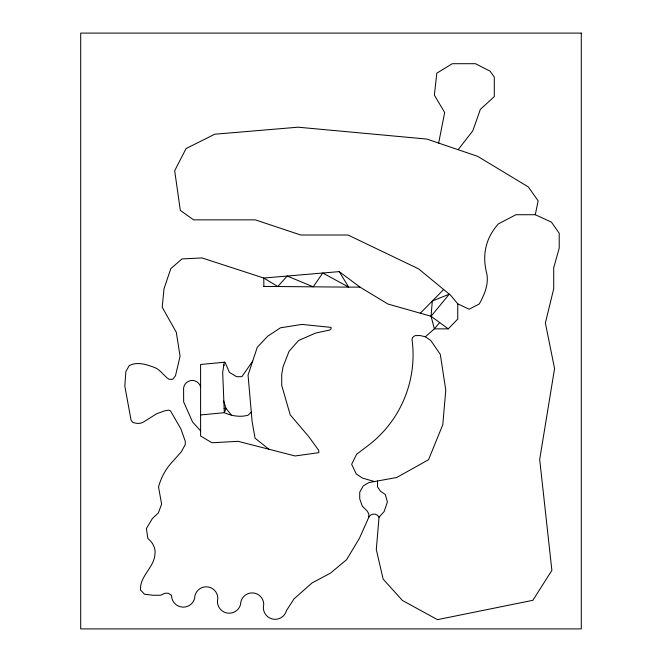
<?xml version="1.0" encoding="UTF-8"?>
<svg xmlns="http://www.w3.org/2000/svg" width="662" height="662" viewBox="0 0 662 662"><rect width="100%" height="100%" fill="white"/><g stroke="black" fill="none" stroke-linecap="round" stroke-linejoin="round"><path stroke-width="0.99" d="M377.522 481.001L377.522 486.901L380.493 491.212L385.325 494.497L387.386 502.036L384.125 511.569L379.028 517.262L376.306 549.576L383.157 579.142L402.388 600.434L437.458 619.649L532.877 600.31L551.876 570.396L539.687 459.486L554.566 368.552L545.372 322.99L553.705 288.831L553.705 267.721L559.216 248.167L559.216 233.256L551.429 222.126L535.293 214.72L538.123 200.834L528.35 186.949L477.616 156.323L426.882 139.07L298.065 127.195L214.753 134.212L186.08 148.553L174.677 170.738L180.329 210.392L193.594 219.858L255.309 219.858L300.747 235.01L348.013 235.01L418.583 268.855L450.632 295.26L457.765 303.841L457.765 319.067L448.248 328.865L431.07 316.262L432.303 301.053L449.283 294.151L431.07 316.262L434.355 328.865L425.368 336.776L420.056 335.543L415.041 335.626L412.467 337.521L412.029 339.581A113.897 113.897 0 0 1 367.352 446.147L356.586 454.248L351.654 464.285L356.247 473.909L362.42 478.063L374.469 481.555M438.649 143.075L444.674 112.532L434.371 95.138L436.796 73.184L452.336 63.701L475.44 63.701L490.037 71.124L494.299 77.115L494.299 96.594L480.347 109.387L472.776 130.869L458.129 149.695M425.368 336.776L430.772 340.458L440.321 354.435L445.774 390.158L442.787 424.681L428.537 459.726L396.77 477.476L368.817 482.59L363.215 485.958L359.714 492.205L359.714 498.858L362.362 506.273L367.269 511.105L368.8 513.993L368.8 517.262L359.4 538.355L346.549 559.746L330.388 573.176L311.91 583.032L293.978 598.936L286.472 610.579A11.767 11.767 0 0 1 272.057 618.904A11.767 11.767 0 0 1 263.741 604.489A11.593 11.593 0 0 0 252.148 592.895A11.593 11.593 0 0 0 240.554 604.489A11.767 11.767 0 0 1 226.147 612.813A11.767 11.767 0 0 1 217.823 598.398A11.593 11.593 0 0 0 206.23 586.805A11.593 11.593 0 0 0 194.645 598.398A11.767 11.767 0 0 1 171.508 595.353L168.272 593.218L164.921 593.26L160.568 595.262L153.137 595.262L144.539 594.228L140.584 590.057C139.351 576.337 154.205 567.624 154.958 554.16C155.884 548.012 152.541 542.228 147.849 538.479L146.418 528.499L152.384 518.52L158.367 512.926L161.611 504.105L158.524 486.975A59.646 59.646 0 0 1 173.61 460.479L181.438 451.641L185.277 444.5L185.277 441.314L180.925 428.951L170.482 410.845L168.678 410.101L164.689 410.845L156.662 413.767L143.009 422.29C139.856 423.978 135.867 423.622 132.648 422.273L131.101 420.345L124.804 386.103L125.879 371.481L129.255 365.598C136.827 361.659 145.392 364.166 152.889 366.889C160.221 368.916 163.249 375.594 169.05 379.293L172.633 379.293L175.48 375.826L180.072 356.247L176.291 332.291L162.207 307.218L164.027 288.69L170.804 268.673L181.942 258.933L201.984 257.932L263.782 278.032L277.792 286.53L287.209 276.037L313.234 286.82L322.758 273.017L348.675 287.118L359.987 287.118L387.94 304.032L431.07 316.262M252.669 361.138L241.878 376.695L236.599 376.695L229.416 372.367L225.039 362.18L200.603 364.472L200.603 436.01L211.939 442.762L238.088 441.322L295.111 455.969L318.794 452.667L318.753 450.433L308.798 436.68L290.213 414.834L281.722 385.433L281.722 374.336L283.079 366.665L289.095 351.224L298.587 340.5L315.65 333.06L329.775 330.007L331.058 328.964L331.058 327.392L301.839 324.405L280.456 327.822L267.779 336.147L257.295 347.252L248.051 375.031L252.114 421.537L255.044 438.161L269.202 449.498M439.659 322.568L434.355 328.865L448.248 328.865M420.329 313.217L443.656 289.517M224.327 362.18L222.68 372.367L224.327 412.674C231.791 415.976 240.025 417.416 248.027 415.223L251.461 412.012M200.603 414.966L224.327 412.674L225.999 408.363L223.491 400.436M359.987 287.118L339.225 271.619L263.782 278.032L263.873 286.447M223.475 365.126L224.327 365.118M535.293 214.72L515.946 214.72L498.395 223.872C485.42 238.394 481.895 255.449 486.893 274.068C488.713 284.867 484.385 294.706 479.288 303.949L469.135 309.22L457.765 303.841M224.037 408.363L225.999 408.363L231.278 414.966M263.782 286.414L348.675 287.118L339.225 271.619M200.603 430.854L192.559 421.992L183.655 401.908L183.597 388.164A8.68 8.68 0 0 1 200.603 386.873M368.8 517.262A5.644 5.644 0 0 1 379.028 517.262M581.294 33.1L80.706 33.1L80.706 628.9L581.294 628.9L581.294 33.1"/></g></svg>
